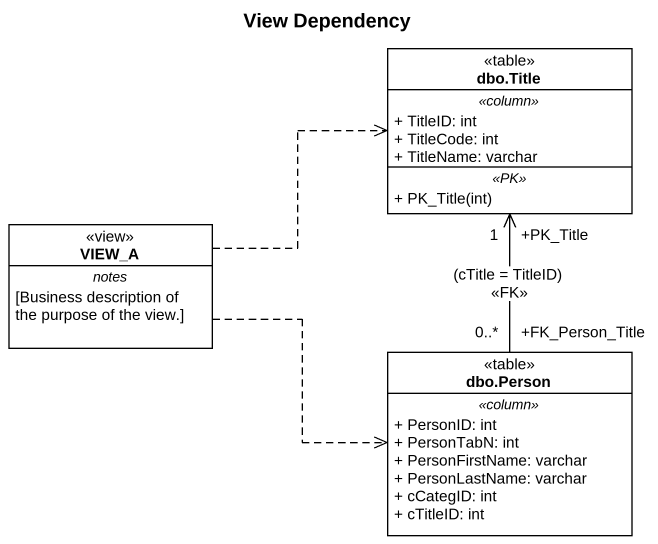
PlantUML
@startuml
title View Dependency
hide circle
hide empty members
skinparam classAttributeIconSize 0
class "dbo.Title" as dbo_Title <<table>> {
  .. <<column>> ..
  + TitleID: int
  + TitleCode: int
  + TitleName: varchar
  .. <<PK>> ..
  + PK_Title(int)
}
class VIEW_A <<view>> {
  -- notes --
  [Business description of the purpose of the view.]
}
class "dbo.Person" as dbo_Person <<table>> {
  .. <<column>> ..
  + PersonID: int
  + PersonTabN: int
  + PersonFirstName: varchar
  + PersonLastName: varchar
  + cCategID: int
  + cTitleID: int
}
VIEW_A .right.> dbo_Title
VIEW_A .right.> dbo_Person
dbo_Person "+FK_Person_Title\n0..*" -up-> "+PK_Title\n1" dbo_Title : (cTitle = TitleID)\n<<FK>>
@enduml
